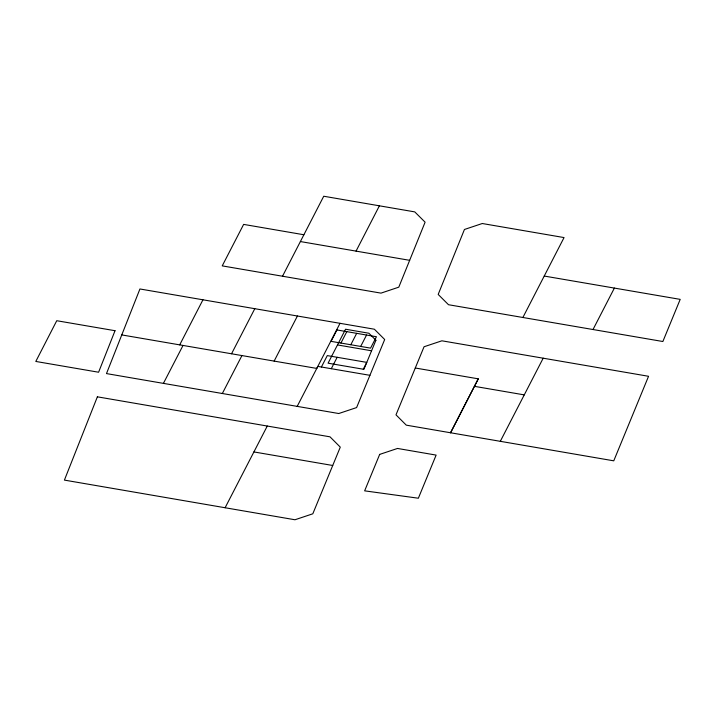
<?xml version="1.0" encoding="UTF-8"?>
<svg xmlns="http://www.w3.org/2000/svg" width="716" height="716" viewBox="0 0 716 716"><rect width="100%" height="100%" fill="white"/><g stroke="black" fill="none" stroke-linecap="round" stroke-linejoin="round"><path stroke-width="1.07" d="M303.888 234.759L243.637 224.394L222.229 265.878L380.993 293.13L398.794 287.161L425.107 222.175L414.761 211.891L323.739 196.238L282.516 276.224M369.921 375.318L384.689 339.509L374.379 329.217L139.933 288.978L106.487 373.591L338.766 413.526L356.604 407.574L369.921 375.318L317.823 366.404L297.194 406.375M415.28 368.006L395.993 414.841L406.276 425.152L613.764 460.827L648.553 376.285L441.888 340.807L424.051 346.759L415.28 368.006L478.279 378.836L450.57 432.75L478.279 378.836M179.707 344.87L202.959 299.789M231.545 353.776L254.798 308.685M356.049 251.11L379.399 205.814M225.11 507.742L267.274 426.038M340.019 323.31L316.776 368.427L121.774 334.918M321.412 366.995L327.293 355.592L366.78 362.377L363.263 369.223M340.941 343.045L346.812 331.642M331.293 368.695L337.164 357.293M350.813 344.745L356.684 333.343M360.685 346.437L366.556 335.034M522.886 317.483L564.056 237.569L482.271 223.517L464.442 229.478L438.183 294.428L448.502 304.721L662.864 341.514L680.2 299.369L544.25 276.054M500.305 441.316L543.193 358.179M593.018 329.512L614.382 288.074M163.418 383.373L183.028 345.443M222.336 393.505L241.945 355.566M274.139 361.106L297.426 316.007M300.389 241.56L409.659 260.32M337.478 344.933L371.568 350.786M474.404 386.327L524.255 394.883M253.911 451.93L332.734 465.49M115.025 330.711L98.593 372.231L35.8 361.446L56.752 320.714L115.025 330.711M97.367 396.825L64.413 480.105L294.974 519.762L312.811 513.802L340.288 447.133L329.995 436.823L97.367 396.825M375.909 340.252L363.916 369.331L328.08 363.182L345.568 329.226L368.883 333.235L375.909 340.252M379.677 454.4L364.641 490.845L418.359 498.22L436.125 455.099L397.514 448.449L379.677 454.4M336.941 329.951L331.06 341.353L370.557 348.128L376.437 336.735L336.941 329.951"/></g></svg>
